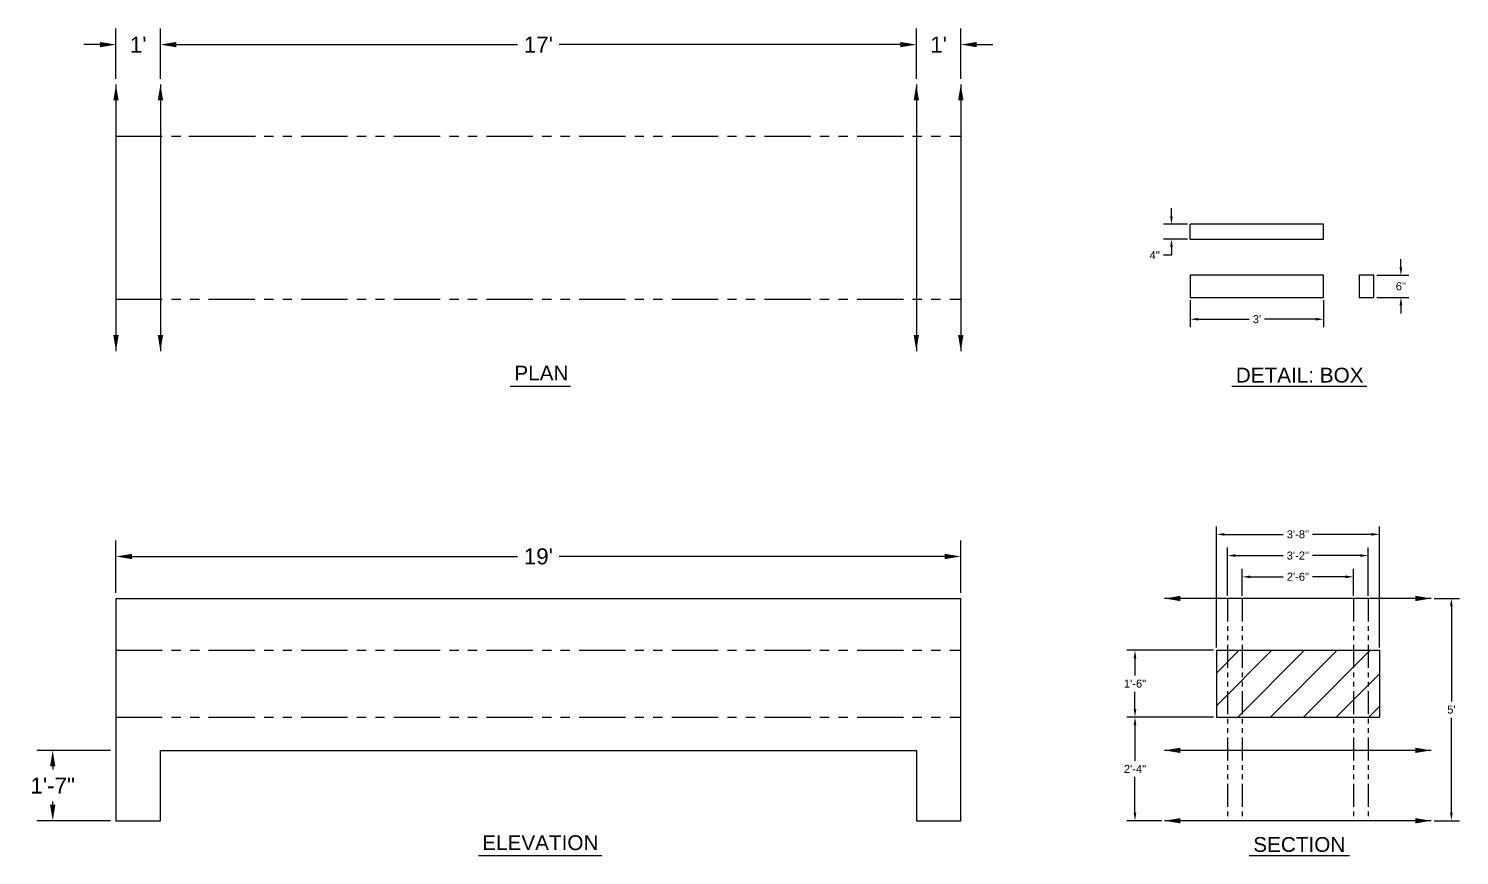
# Model space of a CAD drawing. Header units: inches. Extents: x -24 to 1089, y -9 to 214.
# Drawn here: x -23.6 to 362.6, y -9.3 to 213.8 of the extents above; entities that cross this region are included whole.
import ezdxf

# ---------------------------------------------------------------- set-up
doc = ezdxf.new("R2010")
doc.units = ezdxf.units.IN
doc.header["$MEASUREMENT"] = 0
doc.linetypes.add('PHANTOM2', pattern=[1.25, 0.625, -0.125, 0.125, -0.125, 0.125, -0.125])
for name, color, linetype in [('Box', 170, 'Continuous'), ('Dims', 252, 'Continuous'), ('Limits', 200, 'Continuous')]:
    doc.layers.add(name, color=color, linetype=linetype)
doc.styles.get("Standard").update_dxf_attribs({"font": 'arial.ttf'})
doc.dimstyles.new('DimBig', dxfattribs={"dimtxt": 0.18, "dimasz": 0.18, "dimexe": 0.18, "dimexo": 0.0625, "dimgap": 0.09, "dimtad": 0, "dimtih": 1, "dimtoh": 1, "dimdec": 4, "dimzin": 0, "dimdsep": 46, "dimtxsty": 'Standard', "dimcen": 0.09, "dimadec": 0, "dimazin": 0, "dimtfac": 1, "dimtdec": 4, "dimtofl": 0, "dimtmove": 0, "dimatfit": 3, "dimfxl": 1, "dimtolj": 1, "dimtzin": 0, "dimarcsym": 0})

# ---------------------------------------------------------------- blocks, each defined once
blk = doc.blocks.new('*D1')
at = {"layer": 'Defpoints', "color": 0, "transparency": 16777216}
for p in [(333.97, 65.84), (303.97, 60), (333.97, 60)]:
    blk.add_point(p, dxfattribs=at)
at = {"layer": 'Dims', "color": 0, "lineweight": -2, "transparency": 16777216}
for p, q in [((303.97, 60.75), (303.97, 68)), ((306.13, 65.84), (315, 65.84)), ((331.81, 65.84), (322.94, 65.84)), ((333.97, 60.75), (333.97, 68))]:
    blk.add_line(p, q, dxfattribs=at)
at = {"layer": 'Dims', "color": 0, "transparency": 16777216}
for points in [[(306.13, 66.2), (306.13, 65.48), (303.97, 65.84)], [(331.81, 66.2), (331.81, 65.48), (333.97, 65.84)]]:
    blk.add_solid(points, dxfattribs=at)
at = {"layer": 'Dims', "color": 0, "transparency": 16777216, "insert": (318.97, 65.84), "char_height": 2.16, "attachment_point": 5}
blk.add_mtext('\\A1;2\'-6"', dxfattribs=at)
blk = doc.blocks.new('*D2')
at = {"layer": 'Defpoints', "color": 0, "transparency": 16777216}
for p in [(337.97, 71.57), (299.97, 60), (337.97, 60)]:
    blk.add_point(p, dxfattribs=at)
at = {"layer": 'Dims', "color": 0, "lineweight": -2, "transparency": 16777216}
for p, q in [((299.97, 60.75), (299.97, 73.73)), ((337.97, 60.75), (337.97, 73.73)), ((302.13, 71.57), (315.02, 71.57)), ((335.81, 71.57), (322.92, 71.57))]:
    blk.add_line(p, q, dxfattribs=at)
at = {"layer": 'Dims', "color": 0, "transparency": 16777216}
for points in [[(302.13, 71.93), (302.13, 71.21), (299.97, 71.57)], [(335.81, 71.93), (335.81, 71.21), (337.97, 71.57)]]:
    blk.add_solid(points, dxfattribs=at)
at = {"layer": 'Dims', "color": 0, "transparency": 16777216, "insert": (318.97, 71.57), "char_height": 2.16, "attachment_point": 5}
blk.add_mtext('\\A1;3\'-2"', dxfattribs=at)
blk = doc.blocks.new('*D3')
at = {"layer": 'Defpoints', "color": 0, "transparency": 16777216}
for p in [(340.97, 77.3), (296.97, 46), (340.97, 46)]:
    blk.add_point(p, dxfattribs=at)
at = {"layer": 'Dims', "color": 0, "lineweight": -2, "transparency": 16777216}
for p, q in [((296.97, 46.75), (296.97, 79.46)), ((299.13, 77.3), (315.02, 77.3)), ((338.81, 77.3), (322.92, 77.3)), ((340.97, 46.75), (340.97, 79.46))]:
    blk.add_line(p, q, dxfattribs=at)
at = {"layer": 'Dims', "color": 0, "transparency": 16777216}
for points in [[(299.13, 77.66), (299.13, 76.94), (296.97, 77.3)], [(338.81, 77.66), (338.81, 76.94), (340.97, 77.3)]]:
    blk.add_solid(points, dxfattribs=at)
at = {"layer": 'Dims', "color": 0, "transparency": 16777216, "insert": (318.97, 77.3), "char_height": 2.16, "attachment_point": 5}
blk.add_mtext('\\A1;3\'-8"', dxfattribs=at)
blk = doc.blocks.new('*D4')
at = {"layer": 'Defpoints', "color": 0, "transparency": 16777216}
for p in [(275.01, 28), (296.97, 28), (282.97, 0)]:
    blk.add_point(p, dxfattribs=at)
at = {"layer": 'Dims', "color": 0, "lineweight": -2, "transparency": 16777216}
for p, q in [((296.22, 28), (272.85, 28)), ((275.01, 25.84), (275.01, 16.16)), ((275.01, 2.16), (275.01, 11.84)), ((282.22, 0), (272.85, 0))]:
    blk.add_line(p, q, dxfattribs=at)
at = {"layer": 'Dims', "color": 0, "transparency": 16777216}
for points in [[(274.65, 25.84), (275.37, 25.84), (275.01, 28)], [(274.65, 2.16), (275.37, 2.16), (275.01, 0)]]:
    blk.add_solid(points, dxfattribs=at)
at = {"layer": 'Dims', "color": 0, "transparency": 16777216, "insert": (275.01, 14), "char_height": 2.16, "attachment_point": 5}
blk.add_mtext('\\A1;2\'-4"', dxfattribs=at)
blk = doc.blocks.new('*D5')
at = {"layer": 'Defpoints', "color": 0, "transparency": 16777216}
for p in [(228, 71.33), (0, 60), (228, 60)]:
    blk.add_point(p, dxfattribs=at)
at = {"layer": 'Dims', "color": 0, "lineweight": -2, "transparency": 16777216}
for p, q in [((0, 61.5), (0, 75.65)), ((228, 61.5), (228, 75.65)), ((4.32, 71.33), (108.38, 71.33)), ((223.68, 71.33), (119.62, 71.33))]:
    blk.add_line(p, q, dxfattribs=at)
at = {"layer": 'Dims', "color": 0, "transparency": 16777216}
for points in [[(4.32, 72.05), (4.32, 70.61), (0, 71.33)], [(223.68, 72.05), (223.68, 70.61), (228, 71.33)]]:
    blk.add_solid(points, dxfattribs=at)
at = {"layer": 'Dims', "color": 0, "transparency": 16777216, "insert": (114, 71.33), "char_height": 4.32, "attachment_point": 5}
blk.add_mtext("\\A1;19'", dxfattribs=at)
blk = doc.blocks.new('*D6')
at = {"layer": 'Defpoints', "color": 0, "transparency": 16777216}
for p in [(-17.07, 19), (0, 19), (0, 0)]:
    blk.add_point(p, dxfattribs=at)
at = {"layer": 'Dims', "color": 0, "lineweight": -2, "transparency": 16777216}
for p, q in [((-1.5, 19), (-21.39, 19)), ((-17.07, 14.68), (-17.07, 13.83)), ((-17.07, 4.32), (-17.07, 5.17)), ((-1.5, 0), (-21.39, 0))]:
    blk.add_line(p, q, dxfattribs=at)
at = {"layer": 'Dims', "color": 0, "transparency": 16777216}
for points in [[(-17.79, 14.68), (-16.35, 14.68), (-17.07, 19)], [(-17.79, 4.32), (-16.35, 4.32), (-17.07, 0)]]:
    blk.add_solid(points, dxfattribs=at)
at = {"layer": 'Dims', "color": 0, "transparency": 16777216, "insert": (-17.07, 9.5), "char_height": 4.32, "attachment_point": 5}
blk.add_mtext('\\A1;1\'-7"', dxfattribs=at)
blk = doc.blocks.new('*D7')
at = {"layer": 'Defpoints', "color": 0, "transparency": 16777216}
for p in [(275.01, 46), (296.97, 46), (296.97, 28)]:
    blk.add_point(p, dxfattribs=at)
at = {"layer": 'Dims', "color": 0, "lineweight": -2, "transparency": 16777216}
for p, q in [((296.22, 46), (272.85, 46)), ((275.01, 43.84), (275.01, 39.18)), ((275.01, 30.16), (275.01, 34.82)), ((296.22, 28), (272.85, 28))]:
    blk.add_line(p, q, dxfattribs=at)
at = {"layer": 'Dims', "color": 0, "transparency": 16777216}
for points in [[(274.65, 43.84), (275.37, 43.84), (275.01, 46)], [(274.65, 30.16), (275.37, 30.16), (275.01, 28)]]:
    blk.add_solid(points, dxfattribs=at)
at = {"layer": 'Dims', "color": 0, "transparency": 16777216, "insert": (275.01, 37), "char_height": 2.16, "attachment_point": 5}
blk.add_mtext('\\A1;1\'-6"', dxfattribs=at)
blk = doc.blocks.new('*D8')
at = {"layer": 'Defpoints', "color": 0, "transparency": 16777216}
for p in [(354.97, 60), (354.97, 0), (360.4, 0)]:
    blk.add_point(p, dxfattribs=at)
at = {"layer": 'Dims', "color": 0, "lineweight": -2, "transparency": 16777216}
for p, q in [((355.72, 60), (362.56, 60)), ((360.4, 57.84), (360.4, 32.18)), ((360.4, 2.16), (360.4, 27.82)), ((355.72, 0), (362.56, 0))]:
    blk.add_line(p, q, dxfattribs=at)
at = {"layer": 'Dims', "color": 0, "transparency": 16777216}
for points in [[(360.04, 57.84), (360.76, 57.84), (360.4, 60)], [(360.04, 2.16), (360.76, 2.16), (360.4, 0)]]:
    blk.add_solid(points, dxfattribs=at)
at = {"layer": 'Dims', "color": 0, "transparency": 16777216, "insert": (360.4, 30), "char_height": 2.16, "attachment_point": 5}
blk.add_mtext("\\A1;5'", dxfattribs=at)
blk = doc.blocks.new('*D9')
at = {"layer": 'Defpoints', "color": 0, "transparency": 16777216}
for p in [(216, 209.49), (12, 198.76), (216, 198.76)]:
    blk.add_point(p, dxfattribs=at)
at = {"layer": 'Dims', "color": 0, "lineweight": -2, "transparency": 16777216}
for p, q in [((12, 200.26), (12, 213.81)), ((216, 200.26), (216, 213.81)), ((16.32, 209.49), (108.38, 209.49)), ((211.68, 209.49), (119.62, 209.49))]:
    blk.add_line(p, q, dxfattribs=at)
at = {"layer": 'Dims', "color": 0, "transparency": 16777216}
for points in [[(16.32, 210.21), (16.32, 208.77), (12, 209.49)], [(211.68, 210.21), (211.68, 208.77), (216, 209.49)]]:
    blk.add_solid(points, dxfattribs=at)
at = {"layer": 'Dims', "color": 0, "transparency": 16777216, "insert": (114, 209.49), "char_height": 4.32, "attachment_point": 5}
blk.add_mtext("\\A1;17'", dxfattribs=at)
blk = doc.blocks.new('*D10')
at = {"layer": 'Defpoints', "color": 0, "transparency": 16777216}
for p in [(228, 209.49), (216, 198.76), (228, 198.76)]:
    blk.add_point(p, dxfattribs=at)
at = {"layer": 'Dims', "color": 0, "lineweight": -2, "transparency": 16777216}
for p, q in [((216, 200.26), (216, 213.81)), ((228, 200.26), (228, 213.81)), ((211.68, 209.49), (207.36, 209.49)), ((232.32, 209.49), (236.64, 209.49))]:
    blk.add_line(p, q, dxfattribs=at)
at = {"layer": 'Dims', "color": 0, "transparency": 16777216}
for points in [[(211.68, 210.21), (211.68, 208.77), (216, 209.49)], [(232.32, 210.21), (232.32, 208.77), (228, 209.49)]]:
    blk.add_solid(points, dxfattribs=at)
at = {"layer": 'Dims', "color": 0, "transparency": 16777216, "insert": (222, 209.49), "char_height": 4.32, "attachment_point": 5}
blk.add_mtext("\\A1;1'", dxfattribs=at)
blk = doc.blocks.new('*D11')
at = {"layer": 'Defpoints', "color": 0, "transparency": 16777216}
for p in [(12, 209.49), (0, 198.76), (12, 198.76)]:
    blk.add_point(p, dxfattribs=at)
at = {"layer": 'Dims', "color": 0, "lineweight": -2, "transparency": 16777216}
for p, q in [((0, 200.26), (0, 213.81)), ((12, 200.26), (12, 213.81)), ((-4.32, 209.49), (-8.64, 209.49)), ((16.32, 209.49), (20.64, 209.49))]:
    blk.add_line(p, q, dxfattribs=at)
at = {"layer": 'Dims', "color": 0, "transparency": 16777216}
for points in [[(-4.32, 210.21), (-4.32, 208.77), (0, 209.49)], [(16.32, 210.21), (16.32, 208.77), (12, 209.49)]]:
    blk.add_solid(points, dxfattribs=at)
at = {"layer": 'Dims', "color": 0, "transparency": 16777216, "insert": (6, 209.49), "char_height": 4.32, "attachment_point": 5}
blk.add_mtext("\\A1;1'", dxfattribs=at)
blk = doc.blocks.new('*D12')
at = {"layer": 'Defpoints', "color": 0, "transparency": 16777216}
for p in [(339.51, 147.24), (339.51, 141.24), (346.77, 141.24)]:
    blk.add_point(p, dxfattribs=at)
at = {"layer": 'Dims', "color": 0, "lineweight": -2, "transparency": 16777216}
for p, q in [((346.77, 149.4), (346.77, 151.56)), ((340.26, 147.24), (348.93, 147.24)), ((340.26, 141.24), (348.93, 141.24)), ((346.77, 139.08), (346.77, 136.92))]:
    blk.add_line(p, q, dxfattribs=at)
at = {"layer": 'Dims', "color": 0, "transparency": 16777216}
for points in [[(346.41, 149.4), (347.13, 149.4), (346.77, 147.24)], [(346.41, 139.08), (347.13, 139.08), (346.77, 141.24)]]:
    blk.add_solid(points, dxfattribs=at)
at = {"layer": 'Dims', "color": 0, "transparency": 16777216, "insert": (346.77, 144.24), "char_height": 2.16, "attachment_point": 5}
blk.add_mtext('\\A1;6"', dxfattribs=at)
blk = doc.blocks.new('*D13')
at = {"layer": 'Defpoints', "color": 0, "transparency": 16777216}
for p in [(289.92, 141.24), (325.92, 141.24), (325.92, 135.37)]:
    blk.add_point(p, dxfattribs=at)
at = {"layer": 'Dims', "color": 0, "lineweight": -2, "transparency": 16777216}
for p, q in [((289.92, 140.49), (289.92, 133.21)), ((325.92, 140.49), (325.92, 133.21)), ((292.08, 135.37), (305.85, 135.37)), ((323.76, 135.37), (310, 135.37))]:
    blk.add_line(p, q, dxfattribs=at)
at = {"layer": 'Dims', "color": 0, "transparency": 16777216}
for points in [[(292.08, 135.73), (292.08, 135.01), (289.92, 135.37)], [(323.76, 135.73), (323.76, 135.01), (325.92, 135.37)]]:
    blk.add_solid(points, dxfattribs=at)
at = {"layer": 'Dims', "color": 0, "transparency": 16777216, "insert": (307.92, 135.37), "char_height": 2.16, "attachment_point": 5}
blk.add_mtext("\\A1;3'", dxfattribs=at)
blk = doc.blocks.new('*D14')
at = {"layer": 'Defpoints', "color": 0, "transparency": 16777216}
for p in [(289.92, 160.98), (284.85, 156.98), (289.92, 156.98)]:
    blk.add_point(p, dxfattribs=at)
at = {"layer": 'Dims', "color": 0, "lineweight": -2, "transparency": 16777216}
for p, q in [((284.85, 163.14), (284.85, 165.3)), ((289.17, 160.98), (282.69, 160.98)), ((289.17, 156.98), (282.69, 156.98)), ((284.85, 154.82), (284.85, 152.66)), ((284.85, 152.66), (282.69, 152.66))]:
    blk.add_line(p, q, dxfattribs=at)
at = {"layer": 'Dims', "color": 0, "transparency": 16777216}
for points in [[(284.49, 163.14), (285.21, 163.14), (284.85, 160.98)], [(284.49, 154.82), (285.21, 154.82), (284.85, 156.98)]]:
    blk.add_solid(points, dxfattribs=at)
at = {"layer": 'Dims', "color": 0, "transparency": 16777216, "insert": (280.32, 152.66), "char_height": 2.16, "attachment_point": 5}
blk.add_mtext('\\A1;4"', dxfattribs=at)
blk = doc.blocks.new('boxshort')
at = {"layer": 'Box'}
for p, q in [((-2, 3), (-2, -3)), ((2, 3), (-2, 3)), ((2, -3), (2, 3)), ((-2, -3), (2, -3))]:
    blk.add_line(p, q, dxfattribs=at)
blk = doc.blocks.new('boxlong')
at = {"layer": 'Box'}
for p, q in [((18, 3), (-18, 3)), ((-18, 3), (-18, -3)), ((18, -3), (18, 3)), ((-18, -3), (18, -3))]:
    blk.add_line(p, q, dxfattribs=at)
blk = doc.blocks.new('boxmedium')
at = {"layer": 'Box'}
for p, q in [((18, 2), (-18, 2)), ((-18, -2), (-18, 2)), ((18, -2), (18, 2)), ((-18, -2), (18, -2))]:
    blk.add_line(p, q, dxfattribs=at)

msp = doc.modelspace()

# ---------------------------------------------------------------- hatches: boundary and pattern name
at = {"layer": 'Limits'}
h = msp.add_hatch(dxfattribs=at)
h.set_pattern_fill('ANSI31', color=256, scale=50)
h.set_pattern_definition([(45, (318.97, 1e-14), (-4.4194, 4.4194), [])])
h.paths.add_polyline_path([(299.97005, 46), (296.97005, 46), (296.97005, 28), (299.97005, 28)])
h.paths.add_polyline_path([(303.97005, 46), (299.97005, 46), (299.97005, 28), (303.97005, 28)])
h.paths.add_polyline_path([(333.97005, 46), (303.97005, 46), (303.97005, 28), (333.97005, 28)])
h.paths.add_polyline_path([(337.97005, 46), (333.97005, 46), (333.97005, 28), (337.97005, 28)])
h.paths.add_polyline_path([(340.97005, 46), (337.97005, 46), (337.97005, 28), (340.97005, 28)])

# ---------------------------------------------------------------- linework, layer by layer
at = {"layer": 'Dims'}
for p, q in [((106.41207, 117.33475), (122.63552, 117.33475)), ((301.15175, 117.33475), (337.58724, 117.33475)), ((97.8817, -9.34945), (131.16589, -9.34945)), ((305.8669, -9.34945), (332.8721, -9.34945))]:
    msp.add_line(p, q, dxfattribs=at)
at = {"layer": 'Limits'}
for p, q in [((0, 198.75928), (0, 126.75928)), ((12, 198.75928), (12, 126.75928)), ((216, 198.75928), (216, 126.75928)), ((228, 198.75928), (228, 126.75928)), ((19.70056, 184.75928), (37.70056, 184.75928)), ((0, 60), (228, 60)), ((0, 60), (0, 0)), ((228, 0), (228, 60)), ((354.97005, 60), (282.97005, 60)), ((296.97005, 46), (340.97005, 46)), ((296.97005, 46), (296.97005, 28)), ((340.97005, 46), (340.97005, 28)), ((296.97005, 28), (340.97005, 28)), ((12, 0), (12, 19)), ((12, 19), (216, 19)), ((216, 19), (216, 0)), ((354.97005, 19), (282.97005, 19)), ((0, 0), (12, 0)), ((216, 0), (228, 0)), ((354.97005, 0), (282.97005, 0))]:
    msp.add_line(p, q, dxfattribs=at)
at = {"layer": 'Limits', "linetype": 'PHANTOM2', "ltscale": 20}
for p, q in [((0, 184.75928), (228, 184.75928)), ((0, 140.75928), (228, 140.75928)), ((0, 46), (228, 46)), ((0, 28), (228, 28))]:
    msp.add_line(p, q, dxfattribs=at)
at = {"layer": 'Limits', "linetype": 'PHANTOM2', "ltscale": 10}
for p, q in [((299.97005, 60), (299.97005, 0)), ((303.97005, 60), (303.97005, 0)), ((333.97005, 60), (333.97005, 0)), ((337.97005, 60), (337.97005, 0))]:
    msp.add_line(p, q, dxfattribs=at)
at = {"layer": 'Limits'}
for points in [[(0.72, 194.43928), (0, 198.75928), (-0.72, 194.43928)], [(11.28, 194.43928), (12, 198.75928), (12.72, 194.43928)], [(216.72, 194.43928), (216, 198.75928), (215.28, 194.43928)], [(228.72, 194.43928), (228, 198.75928), (227.28, 194.43928)], [(0.72, 131.07928), (0, 126.75928), (-0.72, 131.07928)], [(11.28, 131.07928), (12, 126.75928), (12.72, 131.07928)], [(216.72, 131.07928), (216, 126.75928), (215.28, 131.07928)], [(228.72, 131.07928), (228, 126.75928), (227.28, 131.07928)], [(287.29005, 59.28), (282.97005, 60), (287.29005, 60.72)], [(350.65005, 59.28), (354.97005, 60), (350.65005, 60.72)], [(287.29005, 18.28), (282.97005, 19), (287.29005, 19.72)], [(350.65005, 18.28), (354.97005, 19), (350.65005, 19.72)], [(287.29005, -0.72), (282.97005, 0), (287.29005, 0.72)], [(350.65005, -0.72), (354.97005, 0), (350.65005, 0.72)]]:
    msp.add_solid(points, dxfattribs=at)

# ---------------------------------------------------------------- block references
at = {"layer": 'Dims'}
for name, p in [('boxmedium', (307.92466, 158.98239)), ('boxlong', (307.92466, 144.23528)), ('boxshort', (337.5093, 144.23528))]:
    msp.add_blockref(name, p, dxfattribs=at)

# ---------------------------------------------------------------- texts
for s, p in [('PLAN', (107.51583, 118.83739)), ('DETAIL: BOX', (302.21901, 118.27994)), ('ELEVATION', (98.84715, -7.90907)), ('SECTION', (306.93415, -8.40426))]:
    msp.add_text(s, height=4, dxfattribs=at).set_placement(p)
at = {"layer": 'Limits', "char_height": 0.18, "attachment_point": 4}
for insert in [(-19.18673, 88.55176), (-18.65001, 74.59574)]:
    msp.add_mtext('\\A1;', dxfattribs=dict(at, insert=insert))

# ---------------------------------------------------------------- dimensions: what is measured, and where the dimension line sits
at = {"layer": 'Dims'}
for base, p1, p2, override, picture, middle in [((12, 209.4867), (0, 198.75928), (12, 198.75928), {"dimscale": 24, "dimlunit": 4}, '*D11', (6, 209.4867)), ((216, 209.4867), (12, 198.75928), (216, 198.75928), {"dimscale": 24, "dimlunit": 4}, '*D9', (114, 209.4867)), ((228, 209.4867), (216, 198.75928), (228, 198.75928), {"dimscale": 24, "dimlunit": 4}, '*D10', (222, 209.4867)), ((325.92466, 135.37436), (289.92466, 141.23528), (325.92466, 141.23528), {"dimscale": 12, "dimlunit": 4}, '*D13', (307.92466, 135.37436)), ((340.97005, 77.30128), (296.97005, 46), (340.97005, 46), {"dimscale": 12, "dimlunit": 4}, '*D3', (318.97005, 77.30128)), ((228, 71.32568), (0, 60), (228, 60), {"dimscale": 24, "dimlunit": 4}, '*D5', (114, 71.32568)), ((337.97005, 71.57312), (299.97005, 60), (337.97005, 60), {"dimscale": 12, "dimlunit": 4}, '*D2', (318.97005, 71.57312)), ((333.97005, 65.84495), (303.97005, 60), (333.97005, 60), {"dimscale": 12, "dimlunit": 4}, '*D1', (318.97005, 65.84495))]:
    dim = msp.add_linear_dim(base=base, p1=p1, p2=p2, dimstyle='DimBig', override=override, dxfattribs=at)
    dim.commit()
    dim.dimension.update_dxf_attribs({"geometry": picture, "text_midpoint": middle})
for base, p1, p2, picture, middle in [((284.84557, 156.98239), (289.92466, 160.98239), (289.92466, 156.98239), '*D14', (280.32077, 152.66239)), ((346.7732, 141.23528), (339.5093, 147.23528), (339.5093, 141.23528), '*D12', (346.7732, 144.23528)), ((360.39682, 0), (354.97005, 60), (354.97005, 0), '*D8', (360.39682, 30)), ((275.00574, 46), (296.97005, 28), (296.97005, 46), '*D7', (275.00574, 37))]:
    dim = msp.add_linear_dim(base=base, p1=p1, p2=p2, angle=90, dimstyle='DimBig', override={"dimscale": 12, "dimlunit": 4}, dxfattribs=at)
    dim.commit()
    dim.dimension.update_dxf_attribs({"geometry": picture, "text_midpoint": middle})
for base, p1, p2, override, picture, middle in [((275.00574, 28), (282.97005, 0), (296.97005, 28), {"dimscale": 12, "dimlunit": 4}, '*D4', (275.00574, 14)), ((-17.06591, 19), (0, 0), (0, 19), {"dimscale": 24, "dimlunit": 4}, '*D6', (-17.06591, 9.5))]:
    dim = msp.add_linear_dim(base=base, p1=p1, p2=p2, angle=90, dimstyle='DimBig', override=override, dxfattribs=at)
    dim.commit()
    dim.dimension.update_dxf_attribs({"geometry": picture, "text_midpoint": middle, "dimtype": 160})

doc.saveas('drawing.dxf')
